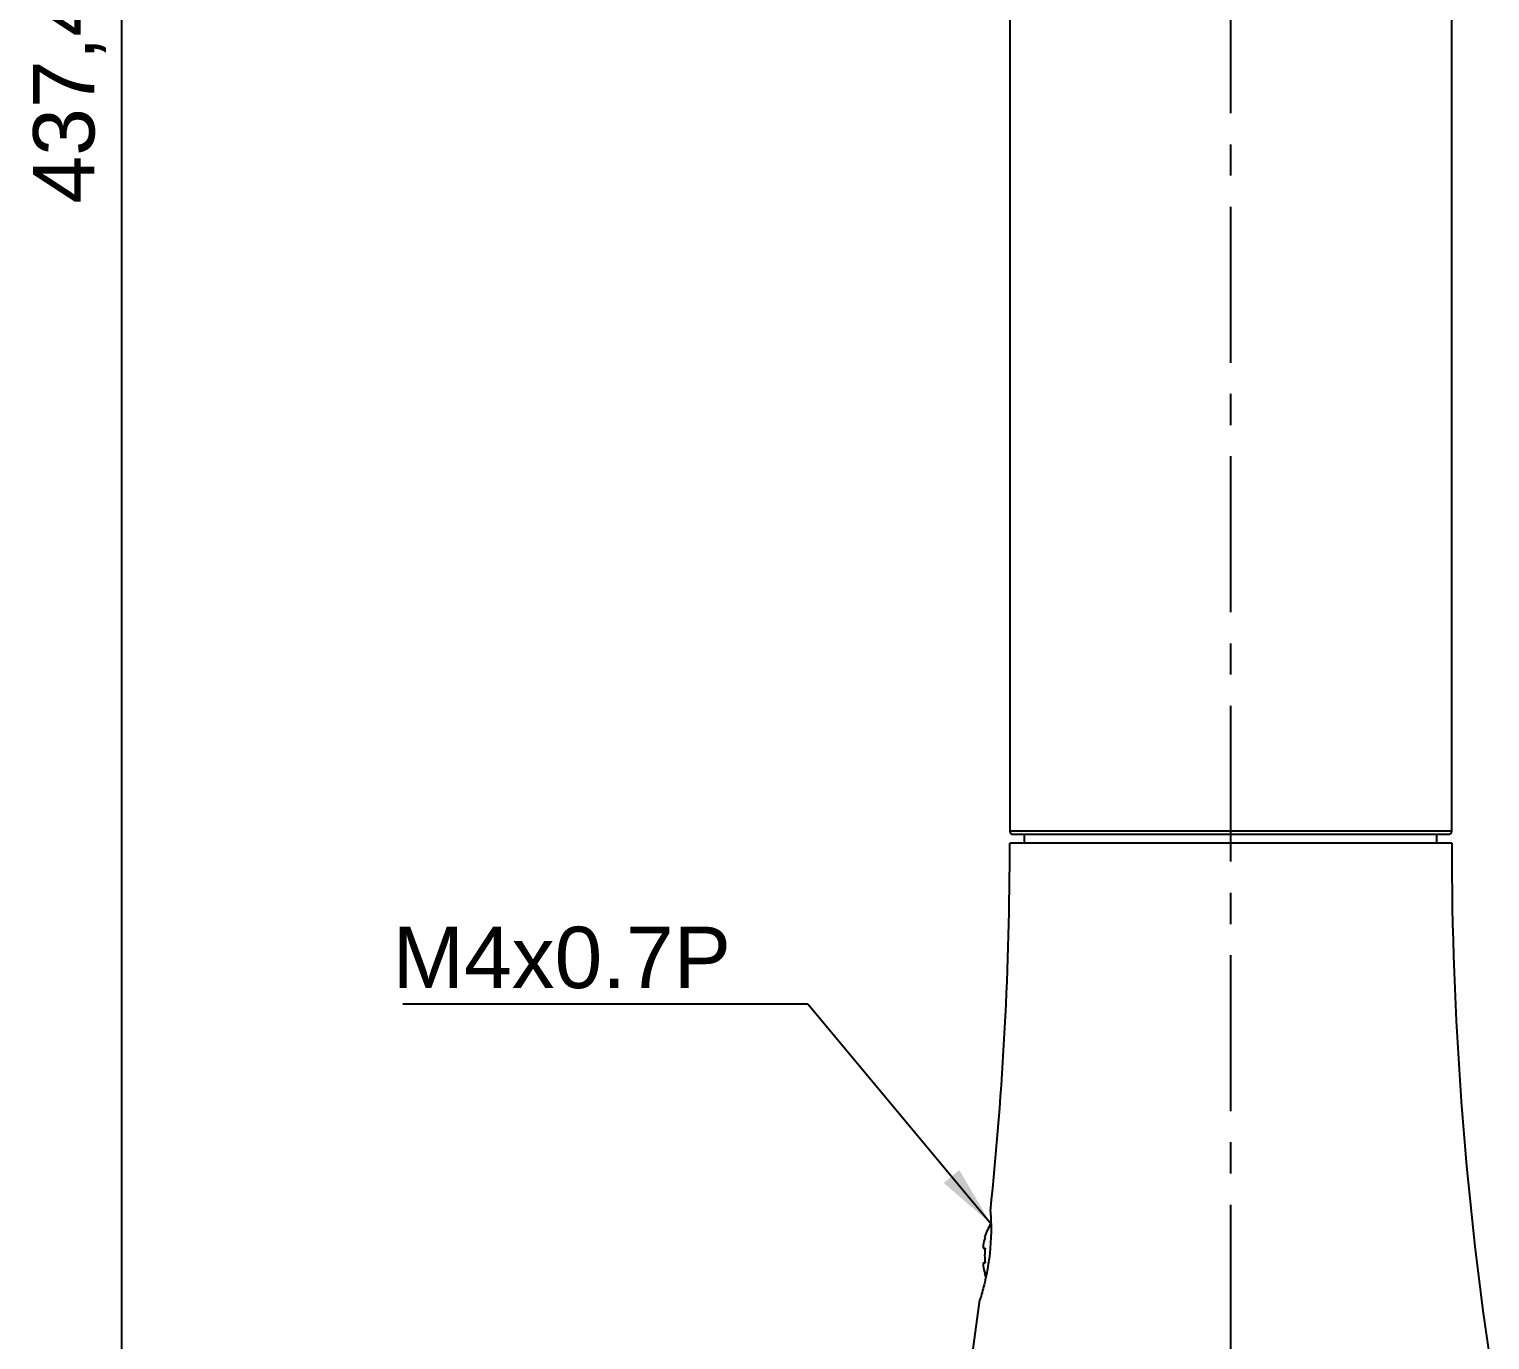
# Model space of a CAD drawing. Header units: millimetres. Extents: x 601 to 1195, y -13 to 407.
# Drawn here: x 657.3 to 716.8, y 193.1 to 246.5 of the extents above; entities that cross this region are included whole.
import ezdxf

# ---------------------------------------------------------------- set-up
doc = ezdxf.new("R2010")
doc.units = ezdxf.units.MM
doc.header["$LTSCALE"] = 0.1
doc.linetypes.add('CENTERX2', pattern=[101.6, 63.5, -12.7, 12.7, -12.7])
doc.layers.add('CENTER', color=1, linetype='CENTERX2')
doc.layers.add('DIM', color=3, linetype='Continuous')
doc.styles.get("Standard").update_dxf_attribs({"font": 'arial.ttf'})
doc.dimstyles.new('ISO-25', dxfattribs={"dimtxt": 2.5, "dimasz": 2.5, "dimexe": 1.25, "dimexo": 0.625, "dimtad": 1, "dimlfac": 1.666667, "dimtxsty": 'Standard', "dimcen": 2.5, "dimadec": 0, "dimazin": 0, "dimtfac": 1, "dimtmove": 0, "dimatfit": 3, "dimfxl": 0, "dimarcsym": 0})

# ---------------------------------------------------------------- blocks, each defined once
blk = doc.blocks.new('*D4')
at = {"layer": 'Defpoints', "color": 0}
for p in [(661.048, 374.954), (706.218, 374.954), (672.827, 112.512)]:
    blk.add_point(p, dxfattribs=at)
at = {"layer": 'DIM', "color": 0, "lineweight": -2}
for p, q in [((705.593, 374.954), (659.798, 374.954)), ((661.048, 115.012), (661.048, 372.454)), ((672.202, 112.512), (659.798, 112.512))]:
    blk.add_line(p, q, dxfattribs=at)
at = {"layer": 'DIM', "color": 0}
for points in [[(660.632, 372.454), (661.465, 372.454), (661.048, 374.954)], [(660.632, 115.012), (661.465, 115.012), (661.048, 112.512)]]:
    blk.add_solid(points, dxfattribs=at)
at = {"layer": 'DIM', "color": 0, "insert": (658.921, 243.733), "char_height": 2.5, "attachment_point": 5, "rotation": 90}
blk.add_mtext('437,4', dxfattribs=at)

msp = doc.modelspace()

# ---------------------------------------------------------------- linework, layer by layer
for p, q in [((697.2183, 253.8957), (697.2183, 213.7941)), ((715.2183, 213.7941), (715.2183, 253.8905)), ((697.6773, 213.7941), (697.2183, 213.7941)), ((697.3383, 213.6741), (715.0983, 213.6741)), ((697.7905, 213.7941), (697.6773, 213.7941)), ((697.8162, 213.7941), (697.7905, 213.7941)), ((699.129, 213.7941), (697.8162, 213.7941)), ((697.8183, 213.3141), (697.8183, 213.6741)), ((706.2183, 213.7941), (699.129, 213.7941)), ((699.1683, 213.6741), (713.2683, 213.6741)), ((713.2907, 213.7941), (706.2183, 213.7941)), ((714.6168, 213.7941), (713.2907, 213.7941)), ((714.642, 213.7941), (714.6168, 213.7941)), ((714.6183, 213.3141), (714.6183, 213.6741)), ((714.745, 213.7941), (714.642, 213.7941)), ((715.1249, 213.7941), (714.745, 213.7941)), ((715.2182, 213.7941), (715.1249, 213.7941)), ((715.2183, 213.3141), (697.2183, 213.3141)), ((696.2099, 197.2495), (696.1953, 197.2641)), ((696.133, 196.8141), (696.2099, 196.8141)), ((696.133, 196.2141), (696.2099, 196.2141)), ((696.1953, 195.7641), (696.2099, 195.7787)), ((695.6673, 192.3141), (696.003, 194.7141))]:
    msp.add_line(p, q)
for centre, radius, start, end in [((697.3383, 213.7941), 0.12, 180, 270), ((715.0983, 213.7941), 0.12, 270, 0), ((554.2701, 213.3141), 142.9482, 353.976687, 0), ((858.1665, 213.3141), 142.9482, 180, 188.447688), ((698.5408, 196.5141), 2.4625, 148.126312, 162.267793), ((697.3376, 196.8741), 1.2061, 177.148621, 182.851379), ((698.5408, 196.5141), 2.4442, 162.489639, 170.105278), ((699.2739, 196.5145), 3.0787, 174.416624, 180.008654), ((699.2812, 196.514), 3.0859, 179.997941, 185.576781), ((697.3376, 196.1541), 1.2061, 177.148621, 182.851379), ((698.5408, 196.5141), 2.4442, 189.894722, 197.510361), ((698.5408, 196.5141), 2.4625, 197.732207, 200.889823)]:
    msp.add_arc(centre, radius, start, end)
for points, knots in [([(696.4291, 198.3141), (696.4517, 198.0343), (696.4784, 197.1729), (696.3817, 196.3117), (696.2665, 195.7438)], [0, 0, 0, 0, 0.3264649, 1, 1, 1, 1]), ([(696.2665, 195.7438), (696.2379, 195.6033), (696.1601, 195.2574), (696.065, 194.9158), (696.003, 194.7141)], [0, 0, 0, 0, 0.4046473, 1, 1, 1, 1])]:
    msp.add_open_spline(points, degree=3, knots=knots)
at = {"layer": 'CENTER'}
msp.add_line((706.2183, 39.8386), (706.2183, 385.8965), dxfattribs=at)

# ---------------------------------------------------------------- texts
at = {"layer": 'DIM', "insert": (685.8628, 207.3741), "char_height": 2.5, "attachment_point": 9}
msp.add_mtext('M4x0.7P', dxfattribs=at)

# ---------------------------------------------------------------- dimensions: what is measured, and where the dimension line sits
at = {"layer": 'DIM'}
dim = msp.add_linear_dim(base=(661.0484, 374.9543), p1=(672.8269, 112.5121), p2=(706.2183, 374.9543), angle=90, dimstyle='ISO-25', dxfattribs=at)
dim.commit()
dim.dimension.update_dxf_attribs({"geometry": '*D4', "text_midpoint": (658.921, 243.7332)})

# ---------------------------------------------------------------- leaders
at = {"layer": 'DIM', "annotation_type": 0, "has_hookline": 1, "hookline_direction": 1, "text_width": 13.3714}
msp.add_leader([(696.4496, 197.8144), (688.9878, 206.7491), (686.4878, 206.7491)], dimstyle='ISO-25', dxfattribs=at)

doc.saveas('drawing.dxf')
